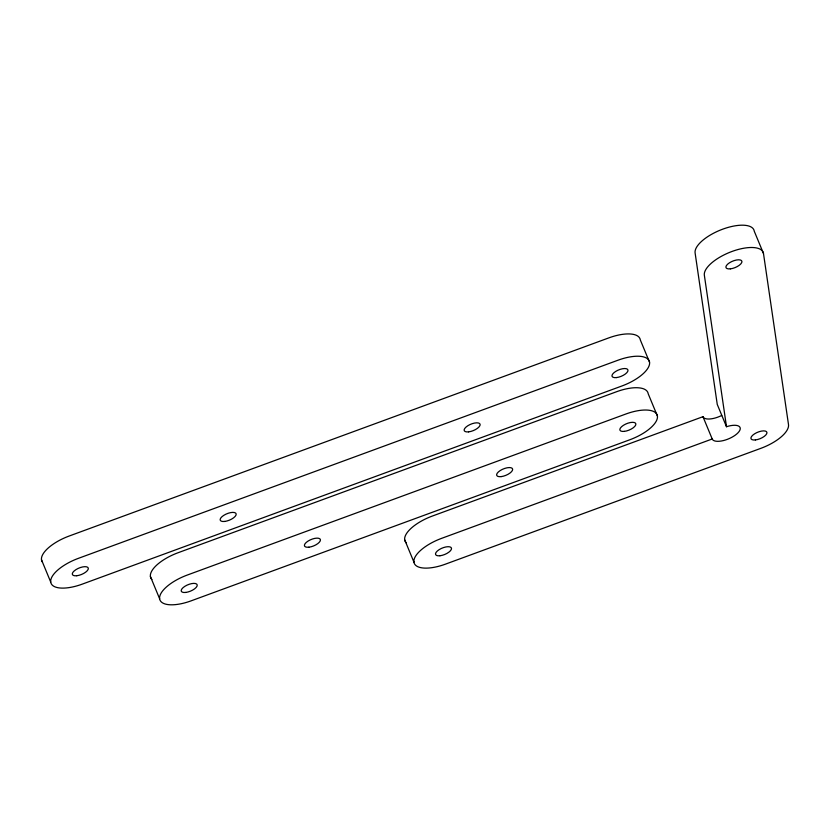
<?xml version="1.0" encoding="UTF-8"?>
<svg xmlns="http://www.w3.org/2000/svg" width="830" height="830" viewBox="0 0 830 830"><rect width="100%" height="100%" fill="white"/><g stroke="black" fill="none" stroke-linecap="round" stroke-linejoin="round"><path stroke-width="1.25" d="M721.695 415.467A15.065 6.059 -22.5 0 1 702.968 416.691L432.378 516.042A31.633 12.72 -22.5 0 0 406.192 542.789M413.931 562.117A31.633 12.72 -22.5 0 0 445.388 564.172L761.006 448.283A31.633 12.72 -22.5 0 0 788.5 424.587L763.486 253.503L754.252 231.197A31.633 12.72 -22.5 0 0 722.795 229.142A31.633 12.72 -22.5 0 0 695.104 252.911L717.255 404.428L726.499 426.724A15.065 6.059 -22.5 0 1 740.256 428.311A15.065 6.059 -22.5 0 1 727.464 439.298A15.065 6.059 -22.5 0 1 712.213 438.987L441.612 538.348A31.633 12.72 -22.5 0 0 413.931 562.117L404.698 539.811M702.968 416.691L712.213 438.987M41.5 559.793L50.734 582.1A31.633 12.72 -22.5 0 0 82.201 584.154L621.867 386.002A31.633 12.72 -22.5 0 0 649.558 362.222L640.314 339.927A31.633 12.72 -22.5 0 0 608.857 337.872L69.181 536.024A31.633 12.72 -22.5 0 0 42.278 561.879M150.396 576.497L159.64 598.803A31.633 12.72 -22.5 0 0 191.097 600.858L629.742 439.796A31.633 12.72 -22.5 0 0 657.422 416.048L648.189 393.742A31.633 12.72 -22.5 0 0 616.825 391.636L178.087 552.728A31.633 12.72 -22.5 0 0 151.9 579.465M726.499 426.724L704.348 275.218A31.633 12.72 -22.5 0 1 732.029 251.449A31.633 12.72 -22.5 0 1 763.486 253.503M649.558 362.222A31.633 12.72 -22.5 0 0 618.091 360.179L78.425 558.331A31.633 12.72 -22.5 0 0 50.734 582.1M657.422 416.048A31.633 12.72 -22.5 0 0 626.059 413.942L187.321 575.034A31.633 12.72 -22.5 0 0 159.64 598.803M439.942 555.758A8.57 3.445 -22.5 0 0 451.51 548.319A8.57 3.445 -22.5 0 0 439.06 549.699A8.57 3.445 -22.5 0 0 439.942 555.758M730.359 268.858A8.57 3.445 -22.5 0 0 741.927 261.419A8.57 3.445 -22.5 0 0 729.466 262.799A8.57 3.445 -22.5 0 0 730.359 268.858M755.362 439.942A8.57 3.445 -22.5 0 0 766.941 432.503A8.57 3.445 -22.5 0 0 754.48 433.883A8.57 3.445 -22.5 0 0 755.362 439.942M468.566 431.87A8.57 3.445 -22.5 0 0 480.134 424.431A8.57 3.445 -22.5 0 0 467.684 425.821A8.57 3.445 -22.5 0 0 468.566 431.87M616.42 377.588A8.57 3.445 -22.5 0 0 627.988 370.149A8.57 3.445 -22.5 0 0 615.538 371.529A8.57 3.445 -22.5 0 0 616.42 377.588M224.608 521.448A8.57 3.445 -22.5 0 0 236.177 514.009A8.57 3.445 -22.5 0 0 223.716 515.389A8.57 3.445 -22.5 0 0 224.608 521.448M76.744 575.74A8.57 3.445 -22.5 0 0 88.322 568.301A8.57 3.445 -22.5 0 0 75.862 569.681A8.57 3.445 -22.5 0 0 76.744 575.74M624.285 431.382A8.57 3.445 -22.5 0 0 635.863 423.943A8.57 3.445 -22.5 0 0 623.403 425.323A8.57 3.445 -22.5 0 0 624.285 431.382M501.071 476.627A8.57 3.445 -22.5 0 0 512.65 469.189A8.57 3.445 -22.5 0 0 500.189 470.569A8.57 3.445 -22.5 0 0 501.071 476.627M308.864 547.198A8.57 3.445 -22.5 0 0 320.432 539.759A8.57 3.445 -22.5 0 0 307.971 541.139A8.57 3.445 -22.5 0 0 308.864 547.198M185.65 592.444A8.57 3.445 -22.5 0 0 197.218 585.005A8.57 3.445 -22.5 0 0 184.758 586.385A8.57 3.445 -22.5 0 0 185.65 592.444"/></g></svg>
